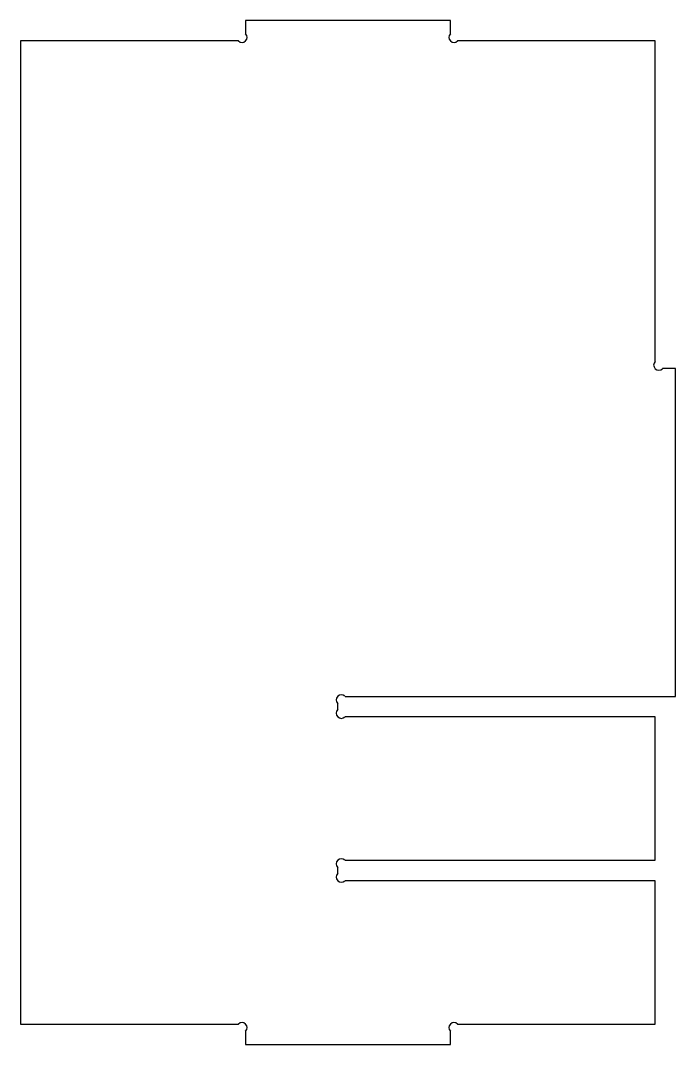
# Model space of a CAD drawing. Header units: inches. Extents: x -16 to 0, y 0 to 25.
import ezdxf

# ---------------------------------------------------------------- set-up
doc = ezdxf.new("R2010")
doc.units = ezdxf.units.IN
doc.layers.get('0').update_dxf_attribs({"linetype": 'CONTINUOUS'})

msp = doc.modelspace()

# ---------------------------------------------------------------- linework, layer by layer
for p, q in [((-5.499, 25), (-10.5, 25)), ((-10.5, 25), (-10.5, 24.677)), ((-5.499, 24.677), (-5.499, 25)), ((-10.677, 24.5), (-16, 24.5)), ((-16, 24.5), (-16, 0.5)), ((-0.499, 24.5), (-5.322, 24.5)), ((-0.499, 16.677), (-0.499, 24.5)), ((0, 16.5), (-0.322, 16.5)), ((0, 8.5), (0, 16.5)), ((-8.25, 8.177), (-8.25, 8.323)), ((-8.073, 8.5), (0, 8.5)), ((-0.5, 8), (-8.073, 8)), ((-0.5, 4.5), (-0.5, 8)), ((-8.25, 4.177), (-8.25, 4.323)), ((-8.073, 4.5), (-0.5, 4.5)), ((-0.5, 4), (-8.073, 4)), ((-0.5, 0.5), (-0.5, 4)), ((-16, 0.5), (-10.677, 0.5)), ((-5.323, 0.5), (-0.5, 0.5)), ((-10.5, 0.323), (-10.5, 0)), ((-5.5, 0), (-5.5, 0.323)), ((-10.5, 0), (-5.5, 0))]:
    msp.add_line(p, q)
for centre, start, end in [((-10.588, 24.588), -135, 45), ((-5.41, 24.588), 135, 315), ((-0.41, 16.588), 135, 315), ((-8.162, 8.412), 45, 225), ((-8.162, 8.088), 135, 315), ((-8.162, 4.412), 45, 225), ((-8.162, 4.088), 135, 315), ((-10.588, 0.412), -45, 135), ((-5.412, 0.412), 45, 225)]:
    msp.add_arc(centre, 0.125, start, end)

doc.saveas('drawing.dxf')
